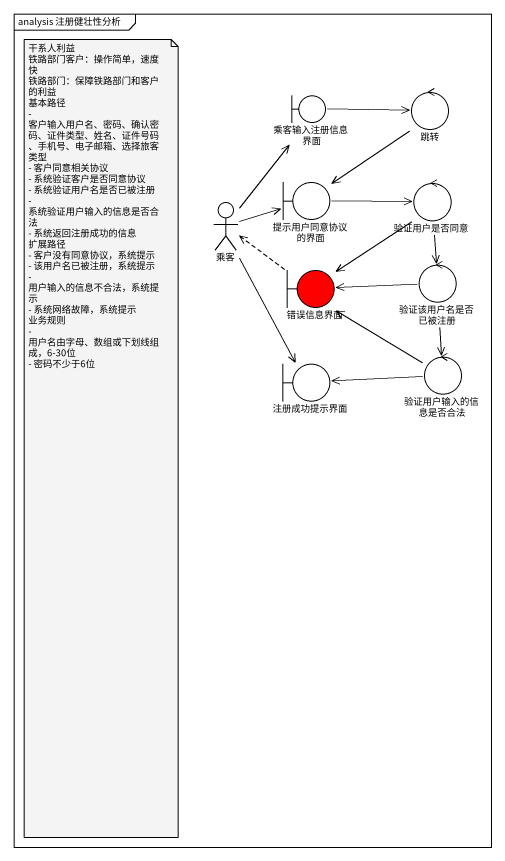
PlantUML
@startuml
mainframe analysis 注册健壮性分析
boundary 乘客输入注册信息界面
control 跳转
boundary 提示用户同意协议的界面
control 验证用户是否同意
actor 乘客
boundary 错误信息界面 #FF0000
control 验证该用户名是否已被注册
boundary 注册成功提示界面
control 验证用户输入的信息是否合法
乘客输入注册信息界面 -right-> 跳转
跳转 --> 提示用户同意协议的界面
提示用户同意协议的界面 -right-> 验证用户是否同意
验证用户是否同意 --> 错误信息界面
验证用户是否同意 --> 验证该用户名是否已被注册
乘客 -up-> 乘客输入注册信息界面
乘客 -right-> 提示用户同意协议的界面
乘客 --> 注册成功提示界面
错误信息界面 .up.> 乘客
验证该用户名是否已被注册 -left-> 错误信息界面
验证该用户名是否已被注册 --> 验证用户输入的信息是否合法
验证用户输入的信息是否合法 -up-> 错误信息界面
验证用户输入的信息是否合法 -left-> 注册成功提示界面
note as N1
  干系人利益
  铁路部门客户：操作简单，速度快
  铁路部门：保障铁路部门和客户的利益
  基本路径
  - 客户输入用户名、密码、确认密码、证件类型、姓名、证件号码、手机号、电子邮箱、选择旅客类型
  - 客户同意相关协议
  - 系统验证客户是否同意协议
  - 系统验证用户名是否已被注册
  - 系统验证用户输入的信息是否合法
  - 系统返回注册成功的信息
  扩展路径
  - 客户没有同意协议，系统提示
  - 该用户名已被注册，系统提示
  - 用户输入的信息不合法，系统提示
  - 系统网络故障，系统提示
  业务规则
  - 用户名由字母、数组或下划线组成，6-30位
  - 密码不少于6位
end note
@enduml
